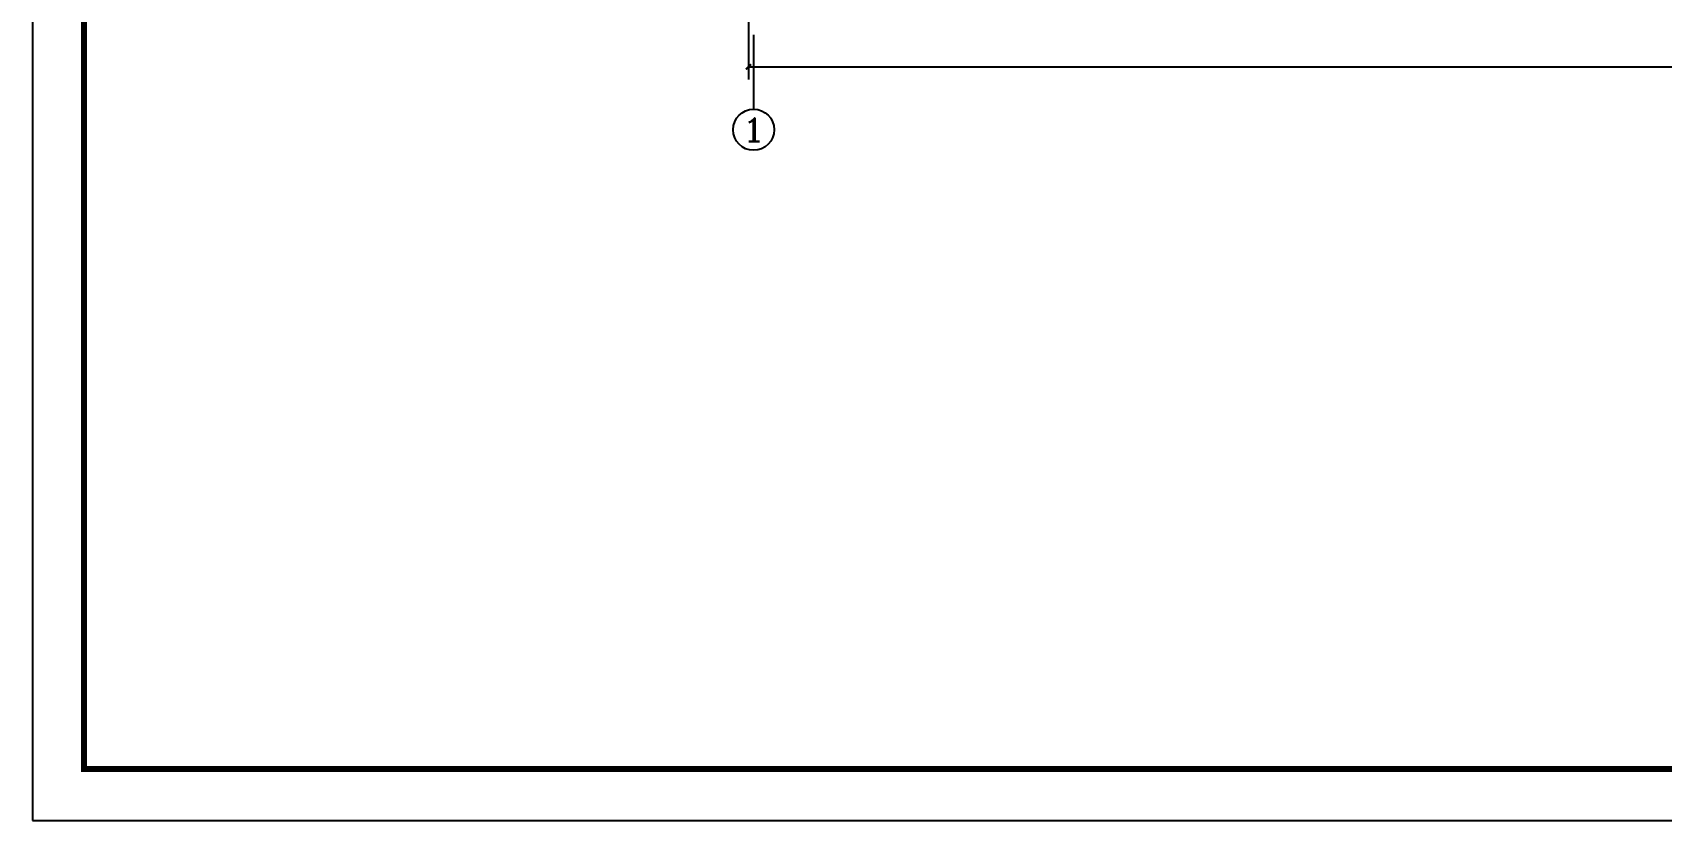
# Model space of a CAD drawing. Header units: millimetres. Extents: x 591771 to 1936534, y -622016 to 355666.
# Drawn here: x 593376 to 625049, y -103536 to -88205 of the extents above; entities that cross this region are included whole.
import ezdxf
from ezdxf.enums import TextEntityAlignment as Align

# ---------------------------------------------------------------- set-up
doc = ezdxf.new("R2010")
doc.units = ezdxf.units.MM
doc.header["$LTSCALE"] = 80
for name, color, linetype in [('\\M+5CDBC\\M+5BFF2', 252, 'Continuous'), ('AXIS', 3, 'Continuous'), ('AXIS_TEXT', 7, 'Continuous'), ('PUB_DIM', 3, 'Continuous')]:
    doc.layers.add(name, color=color, linetype=linetype)
doc.styles.add('_TCH_AXIS', font='COMPLEX', dxfattribs={"bigfont": 'GBCBIG'})
doc.styles.add('DIM_FONT', font='SIMPLEX.shx', dxfattribs={"width": 0.8})
doc.dimstyles.new('DIMN', dxfattribs={"dimtxt": 300, "dimasz": 100, "dimexe": 250, "dimexo": 300, "dimgap": 150, "dimtad": 1, "dimdec": 0, "dimzin": 0, "dimdsep": 46, "dimtxsty": 'DIM_FONT', "dimblk": 'ARCHTICK', "dimcen": 0.09, "dimclrt": 7, "dimazin": 2, "dimtfac": 1, "dimtdec": 0, "dimtix": 1, "dimtmove": 2, "dimatfit": 3, "dimldrblk": 'ARCHTICK', "dimfxl": 0, "dimtolj": 1, "dimtzin": 0, "dimarcsym": 0})

# ---------------------------------------------------------------- blocks, each defined once
blk = doc.blocks.new('_ArchTick')
at = {"color": 0, "linetype": 'ByBlock', "const_width": 0.4}
blk.add_lwpolyline([(-0.5, -0.5), (0.5, 0.5)], dxfattribs=at)
blk = doc.blocks.new('*D133')
at = {"layer": 'Defpoints', "color": 0, "transparency": 16777216}
for p in [(607297, -87409), (661993, -87409), (661993, -88870)]:
    blk.add_point(p, dxfattribs=at)
at = {"layer": 'PUB_DIM', "color": 0, "lineweight": -2, "transparency": 16777216}
for p, q in [((607297, -87709), (607297, -89120)), ((661993, -87709), (661993, -89120)), ((607297, -88870), (661993, -88870))]:
    blk.add_line(p, q, dxfattribs=at)
at = {"layer": 'PUB_DIM', "color": 0, "lineweight": -2, "transparency": 16777216, "xscale": 100, "yscale": 100, "zscale": 100, "rotation": 180}
blk.add_blockref('_ArchTick', (607297, -88870), dxfattribs=at)
at = {"layer": 'PUB_DIM', "color": 0, "lineweight": -2, "transparency": 16777216, "xscale": 100, "yscale": 100, "zscale": 100}
blk.add_blockref('_ArchTick', (661993, -88870), dxfattribs=at)
at = {"layer": 'PUB_DIM', "color": 7, "transparency": 16777216, "insert": (634645, -88570), "char_height": 300, "attachment_point": 5, "style": 'DIM_FONT'}
blk.add_mtext('\\A1;54500', dxfattribs=at)

msp = doc.modelspace()

# ---------------------------------------------------------------- linework, layer by layer
at = {"layer": '\\M+5CDBC\\M+5BFF2', "color": 2}
msp.add_lwpolyline([(593376.3, -103536), (677476.3, -103536), (677476.3, -44136), (593376.3, -44136)], close=True, dxfattribs=at)
at = {"layer": '\\M+5CDBC\\M+5BFF2', "color": 2, "const_width": 112.5}
msp.add_lwpolyline([(594376.4, -102536), (676476.3, -102536), (676476.3, -45136), (594376.4, -45136)], close=True, dxfattribs=at)
at = {"layer": 'AXIS'}
msp.add_circle((607397.3, -90095.5), 400, dxfattribs=at)
at = {"layer": 'PUB_DIM'}
msp.add_line((607397.3, -88250.4), (607397.3, -89695.5), dxfattribs=at)

# ---------------------------------------------------------------- texts
at = {"layer": 'AXIS_TEXT', "style": '_TCH_AXIS', "width": 2.333333}
msp.add_text('1', height=452.5, dxfattribs=at).set_placement((607171, -90321.8), (607623.6, -90321.8), align=Align.FIT)

# ---------------------------------------------------------------- dimensions: what is measured, and where the dimension line sits
at = {"layer": 'PUB_DIM'}
dim = msp.add_aligned_dim(p1=(607297.3, -87408.8), p2=(661992.5, -87408.8), distance=-1461.7, text='54500', dimstyle='DIMN', dxfattribs=at)
dim.commit()
dim.dimension.update_dxf_attribs({"geometry": '*D133', "text_midpoint": (634644.9, -88570.5)})

doc.saveas('drawing.dxf')
